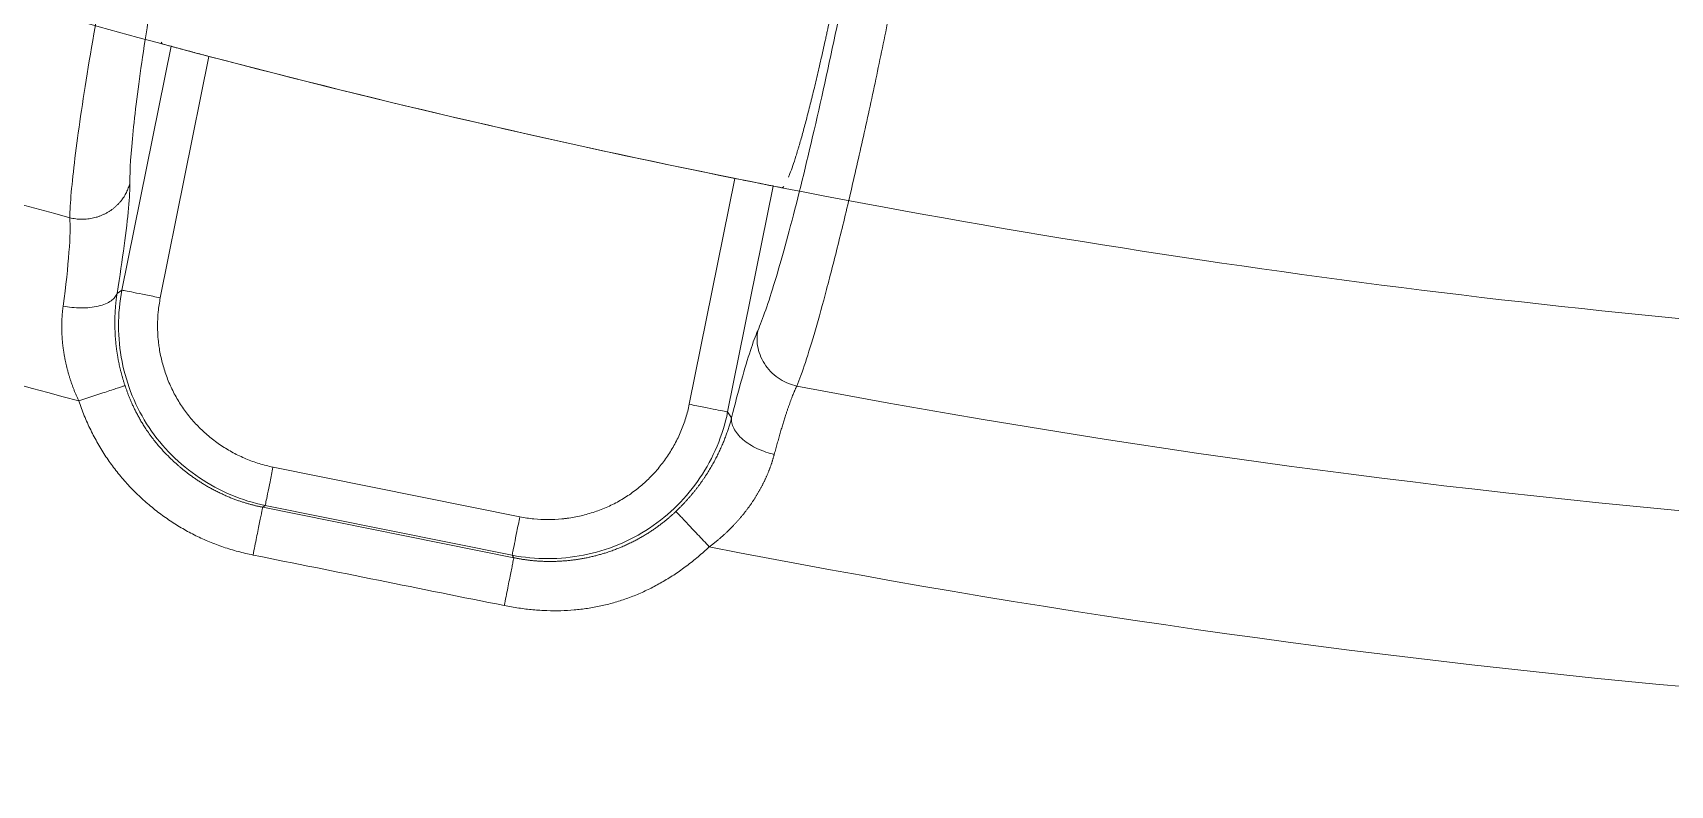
# Model space of a CAD drawing. Header units: millimetres. Extents: x 54 to 845, y 135 to 830.
# Drawn here: x 533.09 to 559.87, y 281.09 to 293.4 of the extents above; entities that cross this region are included whole.
import ezdxf

# ---------------------------------------------------------------- set-up
doc = ezdxf.new("R2010")
doc.units = ezdxf.units.MM
doc.layers.add('core', color=7, linetype='Continuous', lineweight=20)
doc.layers.add('part', color=7, linetype='Continuous', lineweight=20)

# ---------------------------------------------------------------- blocks, each defined once
blk = doc.blocks.new('电热管')
at = {"layer": 'part', "color": 6, "lineweight": 18}
blk.add_open_spline([(-1.624, 8.502), (-2.27, 9.47), (-3.712, 11.217), (-6.387, 13.321), (-9.315, 14.84), (-12.344, 15.8), (-15.328, 16.261), (-18.157, 16.3), (-20.753, 16.017), (-23.269, 15.461), (-25.688, 14.645), (-28.063, 13.55), (-30.646, 12.028), (-33.388, 9.916), (-36.122, 7.111), (-38.455, 3.936), (-40.355, 0.466), (-41.793, -3.236), (-42.76, -7.102), (-43.248, -11.063), (-43.262, -15.053), (-42.818, -19.01), (-41.935, -22.885), (-40.635, -26.64), (-38.94, -30.243), (-36.873, -33.654), (-34.2, -37.19), (-30.826, -40.713), (-26.685, -44.036), (-22.162, -46.813), (-17.326, -49.01), (-12.253, -50.613), (-7.023, -51.606), (-1.718, -51.986), (3.587, -51.767), (8.832, -50.96), (13.962, -49.588), (18.923, -47.674), (24.445, -44.841), (30.298, -40.813), (36.111, -35.344), (41.059, -29.085), (45.052, -22.172), (48.037, -14.76), (49.962, -7.007), (50.822, 0.927), (50.618, 8.9), (49.377, 16.783), (47.132, 24.448), (43.936, 31.769), (39.861, 38.634), (34.978, 44.942), (29.378, 50.62), (23.139, 55.596), (16.358, 59.813), (9.136, 63.224), (1.575, 65.786), (-6.218, 67.49), (-14.149, 68.318), (-22.126, 68.277), (-30.058, 67.378), (-37.85, 65.635), (-45.414, 63.083), (-52.669, 59.761), (-59.537, 55.71), (-65.96, 50.985), (-71.876, 45.635), (-77.232, 39.718), (-81.982, 33.303), (-86.081, 26.454), (-89.496, 19.244), (-92.209, 11.746), (-94.197, 4.026), (-95.45, -3.848), (-95.971, -11.808), (-95.754, -19.784), (-94.807, -27.707), (-93.15, -35.511), (-90.8, -43.132), (-87.78, -50.508), (-84.124, -57.59), (-79.863, -64.327), (-75.028, -70.669), (-69.666, -76.573), (-63.171, -82.602), (-55.397, -88.494), (-46.258, -93.932), (-36.577, -98.326), (-26.471, -101.627), (-16.065, -103.819), (-5.481, -104.873), (5.154, -104.793), (15.718, -103.595), (26.093, -101.291), (36.172, -97.928), (45.854, -93.547), (55.037, -88.194), (63.635, -81.943), (71.56, -74.861), (78.735, -67.024), (85.102, -58.523), (90.603, -49.44), (95.193, -39.863), (98.842, -29.887), (101.515, -19.606), (103.196, -9.118), (103.883, 1.478), (103.571, 12.089), (102.27, 22.621), (100.007, 32.989), (96.799, 43.107), (92.677, 52.889), (87.69, 62.259), (81.881, 71.14), (75.299, 79.461), (68.01, 87.164), (60.071, 94.194), (51.542, 100.497), (42.497, 106.035), (33.006, 110.771), (23.142, 114.667), (12.983, 117.703), (2.607, 119.867), (-7.913, 121.143), (-18.501, 121.527), (-29.085, 121.027), (-39.592, 119.65), (-49.948, 117.404), (-60.083, 114.315), (-69.931, 110.412), (-79.425, 105.718), (-88.504, 100.271), (-97.117, 94.116), (-105.209, 87.292), (-112.73, 79.84), (-119.637, 71.817), (-125.892, 63.277), (-131.456, 54.274), (-136.295, 44.864), (-140.391, 35.11), (-143.723, 25.073), (-146.268, 14.809), (-148.021, 4.379), (-148.977, -6.154), (-149.132, -16.728), (-148.485, -27.282), (-147.048, -37.755), (-144.836, -48.09), (-141.861, -58.229), (-138.14, -68.117), (-133.702, -77.703), (-128.575, -86.94), (-122.786, -95.776), (-116.366, -104.165), (-109.358, -112.066), (-101.802, -119.442), (-93.737, -126.253), (-85.205, -132.465), (-76.255, -138.056), (-66.933, -142.999), (-57.284, -147.27), (-47.357, -150.849), (-37.207, -153.725), (-26.882, -155.888), (-16.433, -157.326), (-5.913, -158.034), (4.628, -158.017), (15.141, -157.279), (25.58, -155.824), (35.894, -153.657), (46.037, -150.796), (55.963, -147.258), (65.627, -143.061), (74.983, -138.222), (84.593, -132.408), (94.326, -125.5), (104.016, -117.392), (113.029, -108.539), (121.317, -99.004), (128.834, -88.852), (135.529, -78.143), (141.367, -66.947), (146.321, -55.338), (150.363, -43.383), (153.471, -31.154), (155.636, -18.725), (156.848, -6.166), (157.099, 6.446), (156.397, 19.037), (154.751, 31.537), (152.169, 43.874), (148.675, 55.981), (144.292, 67.794), (139.042, 79.248), (132.96, 90.281), (126.088, 100.837), (118.46, 110.857), (110.122, 120.289), (101.179, 129.036), (91.806, 136.972), (82.202, 144.01), (72.528, 150.153), (62.872, 155.45), (53.314, 159.954), (45.026, 163.277), (38.059, 165.708), (32.384, 167.474), (26.537, 169.084), (20.175, 170.601), (12.966, 172.027), (4.823, 173.269), (-4.25, 174.204), (-13.494, 174.662), (-22.773, 174.64), (-31.956, 174.163), (-41.657, 173.144), (-51.835, 171.5), (-62.44, 169.147), (-73.41, 165.997), (-84.669, 161.964), (-96.131, 156.972), (-107.697, 150.949), (-118.575, 144.242), (-128.704, 136.994), (-138.056, 129.351), (-147.148, 120.864), (-155.885, 111.517), (-164.174, 101.315), (-171.922, 90.267), (-179.028, 78.392), (-185.38, 65.72), (-190.576, 53.033), (-194.706, 40.493), (-197.076, 31.307), (-198.427, 24.992), (-199.044, 21.83), (-199.557, 18.964), (-199.963, 16.469), (-200.312, 14.167), (-200.522, 12.66), (-200.625, 11.885)], degree=3, knots=[0, 0, 0, 0, 0.001584, 0.003143, 0.004662, 0.006125, 0.007517, 0.008823, 0.010028, 0.011121, 0.012381, 0.013552, 0.014733, 0.01652, 0.018321, 0.020134, 0.021952, 0.023778, 0.025612, 0.027449, 0.029286, 0.031118, 0.032944, 0.034772, 0.036604, 0.038441, 0.040279, 0.042726, 0.045167, 0.047603, 0.050047, 0.052495, 0.054945, 0.057393, 0.059835, 0.062274, 0.064718, 0.067166, 0.069616, 0.073287, 0.076953, 0.080614, 0.084284, 0.087957, 0.09163, 0.095298, 0.098961, 0.102631, 0.106304, 0.109978, 0.113651, 0.117318, 0.120984, 0.124656, 0.128331, 0.132005, 0.135679, 0.139349, 0.143016, 0.146686, 0.15036, 0.154035, 0.15771, 0.161382, 0.165052, 0.16872, 0.172392, 0.176066, 0.179741, 0.183415, 0.187088, 0.190759, 0.194427, 0.198098, 0.201771, 0.205445, 0.209119, 0.212792, 0.216465, 0.220134, 0.223803, 0.227473, 0.231146, 0.234819, 0.238492, 0.243388, 0.248282, 0.253171, 0.258063, 0.262957, 0.267852, 0.272747, 0.27764, 0.282531, 0.287419, 0.29231, 0.297203, 0.302096, 0.306988, 0.311879, 0.316768, 0.321655, 0.326544, 0.331434, 0.336325, 0.341215, 0.346103, 0.35099, 0.355875, 0.360761, 0.365648, 0.370535, 0.375423, 0.380309, 0.385194, 0.390077, 0.394959, 0.399842, 0.404726, 0.40961, 0.414494, 0.419377, 0.424258, 0.429138, 0.434016, 0.438896, 0.443776, 0.448656, 0.453536, 0.458415, 0.463293, 0.468169, 0.473043, 0.477919, 0.482795, 0.487671, 0.492547, 0.497421, 0.502295, 0.507168, 0.512038, 0.516909, 0.52178, 0.526652, 0.531523, 0.536393, 0.541263, 0.546132, 0.550999, 0.555864, 0.560731, 0.565597, 0.570463, 0.575329, 0.580194, 0.585059, 0.589922, 0.594783, 0.599644, 0.604505, 0.609366, 0.614227, 0.619087, 0.623947, 0.628806, 0.633663, 0.638519, 0.643374, 0.64823, 0.653085, 0.65794, 0.662795, 0.667649, 0.672502, 0.677354, 0.683173, 0.688992, 0.694811, 0.70063, 0.706448, 0.712265, 0.718081, 0.723895, 0.729707, 0.735518, 0.74133, 0.747141, 0.752951, 0.758761, 0.764568, 0.770373, 0.776177, 0.781981, 0.787785, 0.793589, 0.799391, 0.805192, 0.810991, 0.816788, 0.822479, 0.827964, 0.833244, 0.838318, 0.843187, 0.84785, 0.850661, 0.853392, 0.856069, 0.859047, 0.862435, 0.866232, 0.870436, 0.875046, 0.879026, 0.883265, 0.88776, 0.892511, 0.897517, 0.902776, 0.908287, 0.914047, 0.920055, 0.926309, 0.931706, 0.937271, 0.943002, 0.948897, 0.954953, 0.96117, 0.967545, 0.974076, 0.980758, 0.986489, 0.992324, 0.99387, 0.995421, 0.99678, 0.997896, 0.998918, 1, 1, 1, 1], dxfattribs=at)

msp = doc.modelspace()

# ---------------------------------------------------------------- linework, layer by layer
at = {"layer": 'core', "lineweight": 13}
for p, q in [((534.546, 289.191), (535.348, 293.181)), ((545.195, 290.894), (544.451, 287.198)), ((534.466, 289.138), (534.546, 289.191)), ((544.451, 287.198), (544.515, 287.102)), ((536.889, 285.667), (536.847, 285.639)), ((536.847, 285.639), (540.955, 284.812)), ((540.927, 284.854), (536.889, 285.667)), ((540.955, 284.812), (540.927, 284.854))]:
    msp.add_line(p, q, dxfattribs=at)
at = {"layer": 'core', "lineweight": 18}
for p, q in [((535.968, 293.016), (535.173, 289.065)), ((543.824, 287.324), (544.567, 291.019)), ((537.016, 286.294), (541.053, 285.482))]:
    msp.add_line(p, q, dxfattribs=at)
for centre, radius, start, end in [((559.684, 454.996), 201.12, 180, 0), ((559.684, 454.996), 204.318, 203.80537, 336.19463), ((574.503, 439.458), 151.427, 255.25728, 258.59799)]:
    msp.add_arc(centre, radius, start, end, dxfattribs=at)
at = {"layer": 'core', "lineweight": 13}
for points, degree, knots in [([(436.861, 499.362), (435.559, 496.884), (433.72, 493.117), (431.772, 488.635), (430.981, 486.696), (430.462, 485.399), (430.208, 484.748), (428.96, 481.486), (427.577, 477.524), (426.169, 472.848), (425.61, 470.835), (425.247, 469.492), (425.071, 468.82), (423.529, 462.763), (421.951, 454.619), (420.944, 444.996), (420.69, 440.845), (420.561, 438.071), (420.516, 436.682), (420.439, 432.503), (420.468, 429.707), (420.683, 424.113), (420.871, 421.316), (421.674, 412.955), (422.531, 407.422), (424.872, 396.475), (426.355, 391.062), (429.899, 380.489), (431.961, 375.328), (436.667, 365.227), (439.312, 360.288), (445.132, 350.745), (448.307, 346.142), (455.147, 337.306), (458.812, 333.074), (466.598, 325.036), (470.72, 321.23), (477.159, 315.897), (479.348, 314.183), (483.806, 310.883), (486.074, 309.296), (490.687, 306.252), (493.03, 304.794), (497.795, 302.005), (500.217, 300.674), (503.911, 298.772), (505.153, 298.154), (507.657, 296.949), (511.441, 295.19), (520.46, 291.428), (528.451, 288.82), (533.839, 287.379)], 3, [0, 0, 0, 0, 0.03125, 0.046875, 0.054687, 0.054687, 0.0625, 0.0625, 0.09375, 0.109375, 0.117187, 0.117187, 0.125, 0.125, 0.1875, 0.21875, 0.234375, 0.234375, 0.25, 0.25, 0.28125, 0.28125, 0.3125, 0.3125, 0.375, 0.375, 0.4375, 0.4375, 0.5, 0.5, 0.5625, 0.5625, 0.625, 0.625, 0.6875, 0.6875, 0.75, 0.75, 0.78125, 0.78125, 0.8125, 0.8125, 0.84375, 0.84375, 0.875, 0.875, 0.890625, 0.890625, 0.90625, 0.9375, 1, 1, 1, 1]), ([(438.97, 497.232), (436.468, 492.391), (434.252, 487.403), (430.415, 477.206), (428.795, 471.997), (424.86, 456.146), (423.47, 445.28), (423.191, 423.517), (424.3, 412.62), (428.923, 391.367), (434.193, 375.832), (441.932, 361.462), (447.608, 352.189), (450.705, 347.707), (460.656, 334.856), (468.167, 327.087), (480.614, 316.725), (484.96, 313.486), (493.983, 307.482), (498.66, 304.717), (505.875, 300.96), (508.313, 299.773), (513.249, 297.53), (520.741, 294.365), (528.467, 291.805), (533.692, 290.375)], 3, [0, 0, 0, 0, 0.0625, 0.0625, 0.125, 0.125, 0.25, 0.25, 0.375, 0.375, 0.5, 0.5625, 0.5625, 0.625, 0.625, 0.75, 0.75, 0.8125, 0.8125, 0.875, 0.875, 0.90625, 0.90625, 0.9375, 1, 1, 1, 1]), ([(544.151, 284.991), (554.722, 282.917), (571.16, 281.418), (593.183, 282.814), (615.535, 286.654), (641.937, 295.58), (671.446, 312.977), (692.31, 332.042), (706.513, 349.65), (718.878, 368.67), (730.191, 393.598), (735.324, 415.146), (736.81, 425.8)], 3, [0, 0, 0, 0, 0.120514, 0.183763, 0.247011, 0.373509, 0.500006, 0.626503, 0.689752, 0.753001, 0.879498, 1, 1, 1, 1]), ([(545.583, 287.622), (556.272, 285.59), (567.169, 284.704), (588.912, 285.181), (599.758, 286.545), (620.933, 291.482), (631.263, 295.054), (650.974, 304.201), (679.12, 320.929), (701.326, 345.643), (717.912, 373.644), (722.503, 383.527), (729.697, 403.989), (732.3, 414.568), (733.855, 425.295)], 3, [0, 0, 0, 0, 0.125, 0.125, 0.25, 0.25, 0.375, 0.375, 0.5, 0.75, 0.75, 0.875, 0.875, 1, 1, 1, 1]), ([(536.343, 302.996), (536.257, 302.791), (536.099, 302.327), (535.845, 301.442), (535.635, 300.653), (535.412, 299.763), (535.185, 298.804), (534.957, 297.794), (534.658, 296.405), (534.31, 294.663), (533.975, 292.773), (533.755, 291.266), (533.697, 290.601), (533.692, 290.375)], 3, [0, 0, 0, 0, 0.125, 0.1875, 0.25, 0.3125, 0.375, 0.4375, 0.5, 0.625, 0.75, 0.875, 1, 1, 1, 1]), ([(545.583, 287.622), (545.667, 287.829), (545.821, 288.296), (546.066, 289.182), (546.268, 289.971), (546.481, 290.86), (546.698, 291.819), (546.916, 292.83), (547.2, 294.219), (547.53, 295.963), (547.742, 297.226), (548.003, 298.925), (548.102, 299.798), (548.106, 300.244)], 3, [0, 0, 0, 0, 0.125, 0.1875, 0.25, 0.3125, 0.375, 0.4375, 0.5, 0.625, 0.75, 0.75, 1, 1, 1, 1]), ([(533.893, 290.351), (533.858, 290.351), (533.823, 290.353), (533.756, 290.361), (533.724, 290.367), (533.692, 290.375)], 3, [0, 0, 0, 0, 0.5, 0.5, 1, 1, 1, 1]), ([(533.584, 288.929), (533.629, 288.92), (533.677, 288.913), (533.775, 288.903), (533.825, 288.9), (533.925, 288.9), (533.974, 288.902), (534.07, 288.912), (534.116, 288.92), (534.202, 288.94), (534.241, 288.953), (534.311, 288.982), (534.342, 288.999), (534.394, 289.036), (534.415, 289.055), (534.447, 289.096), (534.458, 289.117), (534.466, 289.138)], 3, [0, 0, 0, 0, 0.125, 0.125, 0.25, 0.25, 0.375, 0.375, 0.5, 0.5, 0.625, 0.625, 0.75, 0.75, 0.875, 0.875, 1, 1, 1, 1]), ([(534.546, 289.191), (534.469, 288.806), (534.472, 288.208), (534.697, 287.455), (534.972, 286.933), (535.346, 286.478), (535.954, 285.98), (536.504, 285.745), (536.889, 285.667)], 3, [0, 0, 0, 0, 0.25, 0.375, 0.5, 0.625, 0.75, 1, 1, 1, 1]), ([(534.546, 289.191), (534.552, 289.19), (534.571, 289.186), (534.637, 289.173), (534.683, 289.164), (534.795, 289.141), (534.862, 289.128), (535.009, 289.098), (535.09, 289.082), (535.173, 289.065)], 3, [0, 0, 0, 0, 0.25, 0.25, 0.5, 0.5, 0.75, 0.75, 1, 1, 1, 1]), ([(545.583, 287.622), (545.537, 287.632), (545.491, 287.646), (545.398, 287.683), (545.352, 287.706), (545.263, 287.763), (545.22, 287.795), (545.142, 287.869), (545.106, 287.911), (545.044, 287.999), (545.017, 288.046), (544.975, 288.143), (544.959, 288.193), (544.938, 288.292), (544.932, 288.341), (544.931, 288.437), (544.935, 288.483), (544.943, 288.527)], 3, [0, 0, 0, 0, 0.125, 0.125, 0.25, 0.25, 0.375, 0.375, 0.5, 0.5, 0.625, 0.625, 0.75, 0.75, 0.875, 0.875, 1, 1, 1, 1]), ([(533.839, 287.379), (533.881, 287.393), (533.925, 287.407), (534.014, 287.437), (534.059, 287.451), (534.148, 287.481), (534.191, 287.495), (534.274, 287.522), (534.313, 287.535), (534.386, 287.559), (534.419, 287.57), (534.476, 287.589), (534.501, 287.598), (534.542, 287.611), (534.559, 287.617), (534.583, 287.625), (534.59, 287.627), (534.594, 287.628)], 3, [0, 0, 0, 0, 0.125, 0.125, 0.25, 0.25, 0.375, 0.375, 0.5, 0.5, 0.625, 0.625, 0.75, 0.75, 0.875, 0.875, 1, 1, 1, 1]), ([(536.689, 284.857), (535.692, 285.058), (534.933, 285.726), (534.169, 286.4), (533.839, 287.379)], 2, [0, 0, 0, 0.5, 0.5, 1, 1, 1]), ([(540.927, 284.854), (541.312, 284.777), (541.91, 284.781), (542.663, 285.006), (543.185, 285.28), (543.64, 285.655), (544.138, 286.262), (544.373, 286.813), (544.451, 287.198)], 3, [0, 0, 0, 0, 0.25, 0.375, 0.5, 0.625, 0.75, 1, 1, 1, 1]), ([(543.824, 287.324), (543.907, 287.307), (543.988, 287.291), (544.135, 287.261), (544.202, 287.248), (544.314, 287.225), (544.36, 287.216), (544.425, 287.203), (544.445, 287.199), (544.451, 287.198)], 3, [0, 0, 0, 0, 0.25, 0.25, 0.5, 0.5, 0.75, 0.75, 1, 1, 1, 1]), ([(545.213, 286.503), (545.168, 286.513), (545.123, 286.526), (545.031, 286.557), (544.985, 286.576), (544.896, 286.617), (544.852, 286.641), (544.771, 286.692), (544.734, 286.719), (544.666, 286.777), (544.637, 286.807), (544.587, 286.869), (544.566, 286.9), (544.536, 286.961), (544.525, 286.991), (544.514, 287.048), (544.513, 287.076), (544.515, 287.102)], 3, [0, 0, 0, 0, 0.125, 0.125, 0.25, 0.25, 0.375, 0.375, 0.5, 0.5, 0.625, 0.625, 0.75, 0.75, 0.875, 0.875, 1, 1, 1, 1]), ([(537.015, 286.294), (536.998, 286.211), (536.982, 286.13), (536.953, 285.983), (536.939, 285.916), (536.917, 285.804), (536.907, 285.758), (536.894, 285.693), (536.89, 285.673), (536.889, 285.667)], 3, [0, 0, 0, 0, 0.25, 0.25, 0.5, 0.5, 0.75, 0.75, 1, 1, 1, 1]), ([(536.847, 285.639), (536.846, 285.636), (536.845, 285.628), (536.84, 285.603), (536.836, 285.586), (536.828, 285.543), (536.823, 285.518), (536.811, 285.46), (536.804, 285.427), (536.79, 285.356), (536.782, 285.317), (536.765, 285.234), (536.756, 285.19), (536.738, 285.098), (536.729, 285.051), (536.709, 284.955), (536.699, 284.906), (536.689, 284.857)], 3, [0, 0, 0, 0, 0.125, 0.125, 0.25, 0.25, 0.375, 0.375, 0.5, 0.5, 0.625, 0.625, 0.75, 0.75, 0.875, 0.875, 1, 1, 1, 1]), ([(540.927, 284.854), (540.928, 284.86), (540.932, 284.88), (540.945, 284.946), (540.954, 284.991), (540.977, 285.104), (540.99, 285.17), (541.02, 285.318), (541.036, 285.398), (541.053, 285.482)], 3, [0, 0, 0, 0, 0.25, 0.25, 0.5, 0.5, 0.75, 0.75, 1, 1, 1, 1]), ([(540.797, 284.03), (540.807, 284.079), (540.817, 284.128), (540.836, 284.224), (540.846, 284.272), (540.864, 284.363), (540.873, 284.407), (540.89, 284.49), (540.898, 284.529), (540.912, 284.601), (540.919, 284.633), (540.93, 284.691), (540.935, 284.717), (540.944, 284.759), (540.947, 284.776), (540.952, 284.801), (540.954, 284.809), (540.955, 284.812)], 3, [0, 0, 0, 0, 0.125, 0.125, 0.25, 0.25, 0.375, 0.375, 0.5, 0.5, 0.625, 0.625, 0.75, 0.75, 0.875, 0.875, 1, 1, 1, 1])]:
    msp.add_open_spline(points, degree=degree, knots=knots, dxfattribs=at)
for points, degree in [([(356.605, 454.996), (356.605, 451.674), (356.769, 445.028), (357.502, 435.083), (358.723, 425.187), (360.427, 415.362), (362.612, 405.633), (365.272, 396.022), (368.4, 386.554), (371.988, 377.25), (376.029, 368.134), (380.513, 359.227), (385.428, 350.551), (390.762, 342.127), (396.504, 333.974), (402.639, 326.113), (409.152, 318.562), (416.028, 311.341), (423.25, 304.465), (430.8, 297.952), (438.662, 291.817), (446.814, 286.075), (455.239, 280.74), (463.915, 275.825), (472.822, 271.342), (481.938, 267.301), (491.241, 263.712), (500.71, 260.584), (510.32, 257.925), (520.049, 255.74), (529.874, 254.035), (539.771, 252.815), (549.715, 252.081), (559.684, 251.836), (569.653, 252.081), (579.597, 252.815), (589.494, 254.035), (599.319, 255.74), (609.048, 257.925), (618.658, 260.584), (628.127, 263.712), (637.43, 267.301), (646.546, 271.342), (655.453, 275.825), (664.129, 280.74), (672.554, 286.075), (680.706, 291.817), (688.567, 297.952), (696.118, 304.465), (703.34, 311.341), (710.216, 318.562), (716.729, 326.113), (722.864, 333.974), (728.605, 342.127), (733.94, 350.551), (738.855, 359.227), (743.339, 368.134), (747.379, 377.25), (750.968, 386.554), (754.096, 396.022), (756.756, 405.633), (758.94, 415.362), (760.645, 425.187), (761.866, 435.083), (762.599, 445.028), (762.763, 451.674), (762.763, 454.996)], 3), ([(533.692, 290.375), (533.713, 290.124), (533.673, 289.601), (533.584, 288.929)], 3), ([(544.151, 284.991), (542.712, 283.646), (540.797, 284.03)], 2), ([(536.689, 284.857), (538.059, 284.581), (539.428, 284.305), (540.797, 284.03)], 3)]:
    msp.add_open_spline(points, degree=degree, dxfattribs=at)
at = {"layer": 'core', "lineweight": 18}
for points in [[(536.92, 302.105), (536.841, 301.924), (536.656, 301.395), (536.3, 300.108), (535.904, 298.445), (535.507, 296.584), (535.154, 294.717), (534.879, 293.038), (534.71, 291.717), (534.673, 291.154), (534.676, 290.952)], [(544.943, 288.527), (545.024, 288.713), (545.21, 289.25), (545.568, 290.546), (545.965, 292.211), (546.36, 294.069), (546.712, 295.929), (546.985, 297.596), (547.151, 298.902), (547.185, 299.456), (547.182, 299.653)], [(535.348, 293.181), (535.303, 293.193), (535.257, 293.205), (535.212, 293.217)], [(534.676, 290.952), (534.677, 290.846), (534.662, 290.569), (534.589, 289.94), (534.512, 289.424), (534.466, 289.138)], [(545.333, 290.867), (545.287, 290.876), (545.241, 290.885), (545.195, 290.894)], [(544.515, 287.102), (544.572, 287.329), (544.68, 287.739), (544.827, 288.229), (544.907, 288.445), (544.943, 288.527)]]:
    msp.add_open_spline(points, degree=3, dxfattribs=at)
for points, knots in [([(545.446, 291.037), (545.447, 291.038), (545.447, 291.04), (545.455, 291.058), (545.462, 291.077), (545.485, 291.136), (545.5, 291.179), (545.533, 291.276), (545.55, 291.328), (545.577, 291.414), (545.586, 291.444), (545.6, 291.49), (545.605, 291.506), (545.615, 291.538), (545.62, 291.554), (545.644, 291.637), (545.664, 291.708), (545.704, 291.855), (545.725, 291.932), (545.767, 292.093), (545.788, 292.177), (545.816, 292.286), (545.821, 292.308), (545.832, 292.353), (545.838, 292.375), (545.855, 292.443), (545.866, 292.489), (545.899, 292.628), (545.922, 292.723), (545.966, 292.917), (545.989, 293.016), (546.023, 293.167), (546.04, 293.243), (546.057, 293.321), (546.068, 293.373), (546.074, 293.399), (546.102, 293.53), (546.124, 293.634), (546.168, 293.844), (546.189, 293.95), (546.232, 294.161), (546.253, 294.267), (546.284, 294.426), (546.294, 294.48), (546.314, 294.585), (546.324, 294.638), (546.373, 294.899), (546.409, 295.101), (546.452, 295.348), (546.46, 295.397), (546.472, 295.47), (546.476, 295.494), (546.484, 295.542), (546.488, 295.566), (546.507, 295.684), (546.522, 295.776), (546.549, 295.953), (546.561, 296.038), (546.585, 296.204), (546.596, 296.283), (546.608, 296.379), (546.611, 296.398), (546.615, 296.435), (546.622, 296.491), (546.628, 296.543), (546.64, 296.646), (546.647, 296.71), (546.658, 296.829), (546.663, 296.884), (546.668, 296.961), (546.669, 296.986), (546.671, 297.021), (546.672, 297.032), (546.673, 297.055), (546.673, 297.065), (546.675, 297.118), (546.675, 297.155), (546.673, 297.22), (546.672, 297.248), (546.666, 297.293), (546.661, 297.31), (546.651, 297.334), (546.644, 297.339), (546.637, 297.341)], [0, 0, 0, 0, 0.001262, 0.001262, 0.018783, 0.018783, 0.053827, 0.053827, 0.08887, 0.08887, 0.106392, 0.106392, 0.115153, 0.115153, 0.123914, 0.123914, 0.158957, 0.158957, 0.194001, 0.194001, 0.229044, 0.229044, 0.237805, 0.237805, 0.246566, 0.246566, 0.264087, 0.264087, 0.299131, 0.299131, 0.334174, 0.334174, 0.351696, 0.360457, 0.360457, 0.369218, 0.369218, 0.404261, 0.404261, 0.439305, 0.439305, 0.474348, 0.474348, 0.49187, 0.49187, 0.509392, 0.509392, 0.579479, 0.579479, 0.597, 0.597, 0.605761, 0.605761, 0.614522, 0.614522, 0.649565, 0.649565, 0.684609, 0.684609, 0.719652, 0.719652, 0.728413, 0.728413, 0.737174, 0.754696, 0.754696, 0.789739, 0.789739, 0.824783, 0.824783, 0.842304, 0.842304, 0.851065, 0.851065, 0.859826, 0.859826, 0.89487, 0.89487, 0.929913, 0.929913, 0.964957, 0.964957, 1, 1, 1, 1]), ([(535.188, 293.25), (535.19, 293.245), (535.191, 293.241), (535.198, 293.225), (535.204, 293.219), (535.212, 293.217)], [0, 0, 0, 0, 0.230471, 0.230471, 1, 1, 1, 1]), ([(535.968, 293.016), (535.927, 293.027), (535.846, 293.048), (535.77, 293.068), (535.725, 293.08), (535.715, 293.083), (535.698, 293.088), (535.671, 293.095), (535.646, 293.101), (535.598, 293.114), (535.568, 293.122), (535.533, 293.131), (535.526, 293.133), (535.513, 293.137), (535.493, 293.142), (535.475, 293.147), (535.442, 293.155), (535.423, 293.161), (535.399, 293.167), (535.391, 293.169), (535.378, 293.173), (535.372, 293.174), (535.358, 293.178), (535.351, 293.18), (535.348, 293.181)], [0, 0, 0, 0, 0.125, 0.25, 0.25, 0.28125, 0.28125, 0.3125, 0.375, 0.375, 0.5, 0.5, 0.53125, 0.53125, 0.5625, 0.625, 0.625, 0.75, 0.75, 0.8125, 0.8125, 0.875, 0.875, 1, 1, 1, 1]), ([(545.195, 290.894), (545.192, 290.895), (545.179, 290.897), (545.153, 290.902), (545.128, 290.907), (545.119, 290.909), (545.1, 290.913), (545.089, 290.915), (545.055, 290.922), (545.03, 290.927), (544.995, 290.934), (544.988, 290.935), (544.973, 290.938), (544.95, 290.943), (544.927, 290.947), (544.877, 290.957), (544.843, 290.964), (544.787, 290.975), (544.768, 290.979), (544.73, 290.987), (544.71, 290.991), (544.65, 291.003), (544.609, 291.011), (544.567, 291.019)], [0, 0, 0, 0, 0.125, 0.25, 0.25, 0.3125, 0.3125, 0.375, 0.375, 0.5, 0.5, 0.53125, 0.53125, 0.5625, 0.625, 0.625, 0.75, 0.75, 0.8125, 0.8125, 0.875, 0.875, 1, 1, 1, 1]), ([(545.333, 290.867), (545.341, 290.865), (545.349, 290.868), (545.361, 290.879), (545.364, 290.883), (545.368, 290.886)], [0, 0, 0, 0, 0.762782, 0.762782, 1, 1, 1, 1]), ([(534.466, 289.138), (534.465, 289.132), (534.463, 289.119), (534.46, 289.099), (534.457, 289.079), (534.455, 289.059), (534.452, 289.039), (534.45, 289.019), (534.447, 288.999), (534.445, 288.978), (534.443, 288.958), (534.441, 288.937), (534.44, 288.917), (534.438, 288.896), (534.437, 288.875), (534.435, 288.854), (534.434, 288.833), (534.433, 288.812), (534.432, 288.791), (534.431, 288.77), (534.43, 288.748), (534.43, 288.727), (534.429, 288.705), (534.429, 288.683), (534.429, 288.662), (534.429, 288.64), (534.429, 288.618), (534.43, 288.596), (534.43, 288.574), (534.431, 288.552), (534.431, 288.537), (534.432, 288.53)], [0, 0, 0, 0, 0.03487, 0.069689, 0.104461, 0.139188, 0.173871, 0.208515, 0.243121, 0.277691, 0.312229, 0.346736, 0.381216, 0.41567, 0.450102, 0.484513, 0.518907, 0.553286, 0.587653, 0.622009, 0.656358, 0.690702, 0.725044, 0.759385, 0.79373, 0.82808, 0.862438, 0.896807, 0.931188, 0.965585, 1, 1, 1, 1]), ([(535.173, 289.065), (535.158, 288.989), (535.147, 288.913), (535.132, 288.76), (535.124, 288.607), (535.132, 288.454), (535.141, 288.358), (535.143, 288.338), (535.148, 288.3), (535.15, 288.281), (535.159, 288.223), (535.165, 288.185), (535.188, 288.072), (535.224, 287.923), (535.275, 287.778), (535.318, 287.671), (535.334, 287.636), (535.366, 287.566), (535.384, 287.531), (535.438, 287.428), (535.516, 287.296), (535.653, 287.112), (535.756, 286.998), (535.838, 286.916), (535.866, 286.889), (535.924, 286.837), (535.953, 286.812), (536.042, 286.739), (536.165, 286.647), (536.297, 286.568), (536.398, 286.513), (536.433, 286.495), (536.502, 286.462), (536.538, 286.446), (536.645, 286.401), (536.79, 286.348), (536.94, 286.31), (537.016, 286.295)], [0, 0, 0, 0, 0.0625, 0.0625, 0.125, 0.1875, 0.1875, 0.203125, 0.203125, 0.21875, 0.21875, 0.25, 0.25, 0.3125, 0.375, 0.375, 0.40625, 0.40625, 0.4375, 0.4375, 0.5, 0.5625, 0.625, 0.625, 0.65625, 0.65625, 0.6875, 0.6875, 0.75, 0.8125, 0.8125, 0.84375, 0.84375, 0.875, 0.875, 0.9375, 1, 1, 1, 1]), ([(533.839, 287.379), (533.835, 287.387), (533.828, 287.402), (533.817, 287.426), (533.806, 287.45), (533.796, 287.474), (533.786, 287.499), (533.776, 287.523), (533.766, 287.547), (533.757, 287.571), (533.748, 287.595), (533.739, 287.619), (533.73, 287.643), (533.722, 287.667), (533.713, 287.691), (533.705, 287.716), (533.697, 287.74), (533.69, 287.764), (533.682, 287.788), (533.675, 287.812), (533.668, 287.836), (533.662, 287.86), (533.655, 287.885), (533.649, 287.909), (533.643, 287.933), (533.637, 287.957), (533.631, 287.981), (533.626, 288.005), (533.621, 288.029), (533.616, 288.053), (533.611, 288.077), (533.607, 288.101), (533.602, 288.125), (533.598, 288.149), (533.594, 288.173), (533.591, 288.197), (533.587, 288.22), (533.584, 288.244), (533.581, 288.268), (533.578, 288.291), (533.576, 288.315), (533.573, 288.339), (533.571, 288.362), (533.569, 288.386), (533.568, 288.409), (533.566, 288.433), (533.565, 288.456), (533.564, 288.479), (533.563, 288.502), (533.562, 288.525), (533.561, 288.549), (533.561, 288.571), (533.561, 288.594), (533.561, 288.617), (533.561, 288.64), (533.562, 288.663), (533.563, 288.685), (533.564, 288.708), (533.565, 288.73), (533.566, 288.753), (533.567, 288.775), (533.569, 288.797), (533.571, 288.819), (533.573, 288.841), (533.575, 288.863), (533.578, 288.885), (533.581, 288.906), (533.582, 288.921), (533.583, 288.928)], [0, 0, 0, 0, 0.015993, 0.031942, 0.047847, 0.06371, 0.079532, 0.095312, 0.111053, 0.126754, 0.142418, 0.158045, 0.173636, 0.189191, 0.204712, 0.220199, 0.235654, 0.251077, 0.266469, 0.281832, 0.297165, 0.31247, 0.327747, 0.342998, 0.358223, 0.373424, 0.3886, 0.403753, 0.418884, 0.433993, 0.449082, 0.46415, 0.4792, 0.494231, 0.509245, 0.524242, 0.539224, 0.55419, 0.569142, 0.58408, 0.599006, 0.613919, 0.628822, 0.643714, 0.658596, 0.67347, 0.688336, 0.703194, 0.718045, 0.732891, 0.747732, 0.762569, 0.777402, 0.792232, 0.80706, 0.821887, 0.836714, 0.851541, 0.866369, 0.881199, 0.896032, 0.910868, 0.925708, 0.940553, 0.955404, 0.970262, 0.985127, 1, 1, 1, 1]), ([(534.432, 288.53), (534.432, 288.523), (534.432, 288.509), (534.433, 288.487), (534.435, 288.466), (534.436, 288.445), (534.437, 288.423), (534.439, 288.401), (534.441, 288.38), (534.443, 288.358), (534.445, 288.336), (534.447, 288.314), (534.449, 288.292), (534.452, 288.27), (534.455, 288.248), (534.457, 288.226), (534.461, 288.204), (534.464, 288.181), (534.467, 288.159), (534.471, 288.136), (534.474, 288.114), (534.478, 288.091), (534.482, 288.069), (534.486, 288.046), (534.491, 288.023), (534.495, 288), (534.5, 287.977), (534.505, 287.954), (534.51, 287.931), (534.516, 287.908), (534.521, 287.885), (534.527, 287.862), (534.533, 287.839), (534.539, 287.816), (534.545, 287.792), (534.552, 287.769), (534.558, 287.746), (534.565, 287.722), (534.572, 287.699), (534.579, 287.675), (534.587, 287.652), (534.592, 287.636), (534.594, 287.628)], [0, 0, 0, 0, 0.023883, 0.047804, 0.071763, 0.095763, 0.119805, 0.14389, 0.168022, 0.1922, 0.216427, 0.240704, 0.265034, 0.289417, 0.313855, 0.338349, 0.362903, 0.387515, 0.41219, 0.436927, 0.461728, 0.486596, 0.511531, 0.536535, 0.561609, 0.586755, 0.611974, 0.637268, 0.662638, 0.688086, 0.713612, 0.739219, 0.764908, 0.790679, 0.816535, 0.842477, 0.868506, 0.894623, 0.92083, 0.947127, 0.973517, 1, 1, 1, 1]), ([(536.847, 285.639), (536.84, 285.64), (536.827, 285.643), (536.806, 285.647), (536.785, 285.652), (536.763, 285.656), (536.741, 285.661), (536.718, 285.667), (536.695, 285.673), (536.671, 285.679), (536.647, 285.685), (536.622, 285.692), (536.597, 285.699), (536.571, 285.707), (536.545, 285.715), (536.519, 285.723), (536.491, 285.732), (536.464, 285.741), (536.436, 285.751), (536.408, 285.761), (536.379, 285.772), (536.35, 285.783), (536.32, 285.795), (536.29, 285.808), (536.259, 285.821), (536.229, 285.834), (536.198, 285.848), (536.166, 285.863), (536.134, 285.878), (536.091, 285.899), (536.039, 285.927), (535.977, 285.96), (535.918, 285.994), (535.862, 286.029), (535.807, 286.063), (535.755, 286.098), (535.705, 286.133), (535.658, 286.167), (535.612, 286.201), (535.569, 286.235), (535.528, 286.268), (535.489, 286.301), (535.436, 286.347), (535.364, 286.412), (535.27, 286.506), (535.163, 286.621), (535.048, 286.761), (534.958, 286.887), (534.895, 286.986), (534.857, 287.048), (534.822, 287.109), (534.79, 287.169), (534.76, 287.227), (534.733, 287.283), (534.707, 287.338), (534.684, 287.391), (534.663, 287.443), (534.644, 287.492), (534.627, 287.54), (534.611, 287.585), (534.601, 287.615), (534.596, 287.629)], [0, 0, 0, 0, 0.006553, 0.013282, 0.020187, 0.02727, 0.03453, 0.041967, 0.049583, 0.057376, 0.065348, 0.073499, 0.081829, 0.090338, 0.099026, 0.107894, 0.116942, 0.126169, 0.135577, 0.145164, 0.154932, 0.16488, 0.175009, 0.185319, 0.195809, 0.206479, 0.217331, 0.228364, 0.239577, 0.250971, 0.273836, 0.296095, 0.317749, 0.338798, 0.359244, 0.379086, 0.398326, 0.416964, 0.435002, 0.45244, 0.469278, 0.485519, 0.501161, 0.535729, 0.577962, 0.62786, 0.685419, 0.750635, 0.7745, 0.797584, 0.819886, 0.841408, 0.862149, 0.882109, 0.901288, 0.919687, 0.937306, 0.954145, 0.970207, 0.985491, 1, 1, 1, 1]), ([(541.053, 285.482), (541.129, 285.467), (541.205, 285.455), (541.358, 285.44), (541.511, 285.433), (541.664, 285.44), (541.761, 285.45), (541.78, 285.452), (541.818, 285.457), (541.837, 285.459), (541.895, 285.468), (541.933, 285.474), (542.046, 285.496), (542.195, 285.533), (542.34, 285.584), (542.447, 285.627), (542.482, 285.642), (542.552, 285.675), (542.587, 285.692), (542.69, 285.746), (542.822, 285.825), (543.006, 285.962), (543.12, 286.065), (543.202, 286.147), (543.229, 286.175), (543.281, 286.232), (543.306, 286.262), (543.379, 286.351), (543.471, 286.474), (543.55, 286.605), (543.605, 286.707), (543.623, 286.741), (543.656, 286.811), (543.672, 286.847), (543.717, 286.954), (543.77, 287.099), (543.808, 287.248), (543.824, 287.324)], [0, 0, 0, 0, 0.0625, 0.0625, 0.125, 0.1875, 0.1875, 0.203125, 0.203125, 0.21875, 0.21875, 0.25, 0.25, 0.3125, 0.375, 0.375, 0.40625, 0.40625, 0.4375, 0.4375, 0.5, 0.5625, 0.625, 0.625, 0.65625, 0.65625, 0.6875, 0.6875, 0.75, 0.8125, 0.8125, 0.84375, 0.84375, 0.875, 0.875, 0.9375, 1, 1, 1, 1]), ([(543.605, 285.571), (543.61, 285.576), (543.621, 285.586), (543.636, 285.601), (543.652, 285.616), (543.667, 285.632), (543.683, 285.647), (543.698, 285.663), (543.713, 285.678), (543.728, 285.694), (543.743, 285.71), (543.758, 285.726), (543.773, 285.742), (543.787, 285.758), (543.802, 285.775), (543.816, 285.791), (543.831, 285.808), (543.845, 285.824), (543.859, 285.841), (543.873, 285.858), (543.887, 285.875), (543.901, 285.892), (543.915, 285.909), (543.928, 285.926), (543.942, 285.943), (543.955, 285.961), (543.968, 285.978), (543.982, 285.996), (543.995, 286.013), (544.007, 286.031), (544.025, 286.055), (544.046, 286.086), (544.072, 286.123), (544.096, 286.16), (544.12, 286.198), (544.143, 286.235), (544.166, 286.272), (544.188, 286.309), (544.209, 286.346), (544.229, 286.384), (544.249, 286.421), (544.269, 286.458), (544.287, 286.495), (544.305, 286.532), (544.323, 286.569), (544.339, 286.605), (544.356, 286.642), (544.371, 286.678), (544.386, 286.715), (544.401, 286.751), (544.414, 286.787), (544.428, 286.823), (544.44, 286.858), (544.453, 286.894), (544.464, 286.929), (544.475, 286.964), (544.486, 286.999), (544.496, 287.033), (544.506, 287.068), (544.512, 287.09), (544.515, 287.102)], [0, 0, 0, 0, 0.011138, 0.022279, 0.033424, 0.044574, 0.05573, 0.066891, 0.078059, 0.089234, 0.100417, 0.111608, 0.122809, 0.13402, 0.14524, 0.156472, 0.167716, 0.178972, 0.190241, 0.201524, 0.21282, 0.224132, 0.235459, 0.246802, 0.258161, 0.269538, 0.280933, 0.292346, 0.303778, 0.31523, 0.326702, 0.350412, 0.374033, 0.397573, 0.421037, 0.444429, 0.467757, 0.491026, 0.514241, 0.537409, 0.560535, 0.583625, 0.606686, 0.629724, 0.652743, 0.675751, 0.698753, 0.721756, 0.744765, 0.767787, 0.790827, 0.813891, 0.836986, 0.860118, 0.883291, 0.906513, 0.929789, 0.953125, 0.976527, 1, 1, 1, 1]), ([(545.213, 286.503), (545.211, 286.496), (545.208, 286.484), (545.203, 286.465), (545.198, 286.447), (545.192, 286.428), (545.186, 286.409), (545.18, 286.39), (545.174, 286.371), (545.168, 286.352), (545.162, 286.333), (545.155, 286.314), (545.148, 286.295), (545.141, 286.276), (545.134, 286.257), (545.127, 286.238), (545.119, 286.219), (545.111, 286.2), (545.103, 286.181), (545.095, 286.162), (545.087, 286.143), (545.078, 286.124), (545.07, 286.105), (545.061, 286.086), (545.052, 286.067), (545.043, 286.048), (545.033, 286.029), (545.024, 286.011), (545.014, 285.992), (545.004, 285.973), (544.994, 285.954), (544.984, 285.935), (544.973, 285.916), (544.963, 285.897), (544.952, 285.879), (544.941, 285.86), (544.93, 285.841), (544.918, 285.823), (544.907, 285.804), (544.895, 285.786), (544.883, 285.767), (544.871, 285.749), (544.859, 285.73), (544.846, 285.712), (544.834, 285.693), (544.821, 285.675), (544.808, 285.657), (544.795, 285.639), (544.782, 285.621), (544.768, 285.603), (544.755, 285.585), (544.741, 285.567), (544.727, 285.549), (544.713, 285.531), (544.699, 285.513), (544.684, 285.496), (544.669, 285.478), (544.655, 285.461), (544.64, 285.443), (544.624, 285.426), (544.609, 285.409), (544.594, 285.391), (544.578, 285.374), (544.562, 285.357), (544.546, 285.34), (544.53, 285.323), (544.514, 285.307), (544.497, 285.29), (544.48, 285.273), (544.463, 285.257), (544.446, 285.24), (544.429, 285.224), (544.412, 285.208), (544.394, 285.192), (544.377, 285.176), (544.359, 285.16), (544.341, 285.144), (544.323, 285.128), (544.304, 285.112), (544.286, 285.097), (544.267, 285.081), (544.248, 285.066), (544.229, 285.051), (544.21, 285.036), (544.191, 285.021), (544.171, 285.006), (544.158, 284.996), (544.151, 284.991)], [0, 0, 0, 0, 0.011737, 0.023459, 0.035168, 0.046865, 0.058549, 0.070221, 0.081883, 0.093534, 0.105174, 0.116806, 0.128428, 0.140042, 0.151648, 0.163247, 0.174839, 0.186425, 0.198004, 0.209579, 0.221149, 0.232714, 0.244276, 0.255834, 0.26739, 0.278943, 0.290494, 0.302045, 0.313594, 0.325143, 0.336692, 0.348242, 0.359794, 0.371346, 0.382901, 0.394459, 0.40602, 0.417585, 0.429153, 0.440727, 0.452306, 0.46389, 0.475481, 0.487078, 0.498683, 0.510295, 0.521916, 0.533546, 0.545185, 0.556834, 0.568493, 0.580163, 0.591845, 0.603539, 0.615246, 0.626966, 0.6387, 0.650447, 0.66221, 0.673988, 0.685783, 0.697593, 0.709421, 0.721267, 0.733131, 0.745014, 0.756917, 0.768839, 0.780783, 0.792747, 0.804734, 0.816743, 0.828775, 0.840831, 0.852911, 0.865016, 0.877147, 0.889304, 0.901488, 0.913699, 0.925939, 0.938207, 0.950504, 0.962832, 0.97519, 0.987579, 1, 1, 1, 1]), ([(540.955, 284.812), (540.962, 284.811), (540.976, 284.808), (540.997, 284.804), (541.018, 284.8), (541.04, 284.796), (541.063, 284.792), (541.086, 284.788), (541.11, 284.784), (541.134, 284.781), (541.158, 284.777), (541.183, 284.774), (541.208, 284.771), (541.234, 284.768), (541.261, 284.765), (541.287, 284.763), (541.315, 284.76), (541.342, 284.758), (541.371, 284.756), (541.399, 284.755), (541.428, 284.754), (541.458, 284.752), (541.488, 284.752), (541.519, 284.751), (541.55, 284.751), (541.592, 284.751), (541.645, 284.753), (541.709, 284.756), (541.773, 284.76), (541.837, 284.765), (541.9, 284.772), (541.964, 284.78), (542.027, 284.79), (542.09, 284.801), (542.153, 284.813), (542.215, 284.827), (542.278, 284.842), (542.34, 284.858), (542.401, 284.876), (542.468, 284.896), (542.54, 284.92), (542.617, 284.948), (542.69, 284.978), (542.762, 285.008), (542.831, 285.04), (542.898, 285.073), (542.963, 285.106), (543.025, 285.141), (543.085, 285.176), (543.143, 285.211), (543.198, 285.247), (543.252, 285.283), (543.303, 285.319), (543.352, 285.356), (543.399, 285.392), (543.444, 285.428), (543.487, 285.464), (543.528, 285.5), (543.567, 285.535), (543.593, 285.559), (543.605, 285.571)], [0, 0, 0, 0, 0.007418, 0.014985, 0.022703, 0.03057, 0.038589, 0.046759, 0.055082, 0.063557, 0.072185, 0.080967, 0.089902, 0.098992, 0.108237, 0.117636, 0.127191, 0.136902, 0.146769, 0.156792, 0.166971, 0.177308, 0.187801, 0.198452, 0.209261, 0.220227, 0.24256, 0.264893, 0.287225, 0.309558, 0.331891, 0.354223, 0.376555, 0.398888, 0.42122, 0.443552, 0.465884, 0.488215, 0.510547, 0.532879, 0.561764, 0.590066, 0.617785, 0.644921, 0.671475, 0.697446, 0.722836, 0.747643, 0.771868, 0.795511, 0.818573, 0.841053, 0.862952, 0.884271, 0.905009, 0.925166, 0.944744, 0.963742, 0.98216, 1, 1, 1, 1]), ([(544.151, 284.991), (544.09, 285.056), (544.024, 285.126), (543.896, 285.262), (543.834, 285.327), (543.729, 285.438), (543.687, 285.484), (543.627, 285.547), (543.61, 285.565), (543.604, 285.571)], [0, 0, 0, 0, 0.25, 0.25, 0.5, 0.5, 0.75, 0.75, 1, 1, 1, 1])]:
    msp.add_open_spline(points, degree=3, knots=knots, dxfattribs=at)
at = {"layer": 'core', "lineweight": 13}
for points, weights in [([(534.676, 290.952), (534.595, 290.593), (534.294, 290.351), (533.893, 290.351)], [0.999995329848, 0.828827386576, 0.800133112705, 0.913912508234]), ([(545.213, 286.503), (545.356, 287.036), (545.487, 287.433), (545.583, 287.622)], [1.00004111946, 1.00004166309, 1.00004242502, 1.00004325303])]:
    msp.add_rational_spline(points, weights, degree=3, dxfattribs=at)

# ---------------------------------------------------------------- block references
at = {"lineweight": 18}
msp.add_blockref('电热管', (575.492, 446.025), dxfattribs=at)

doc.saveas('drawing.dxf')
